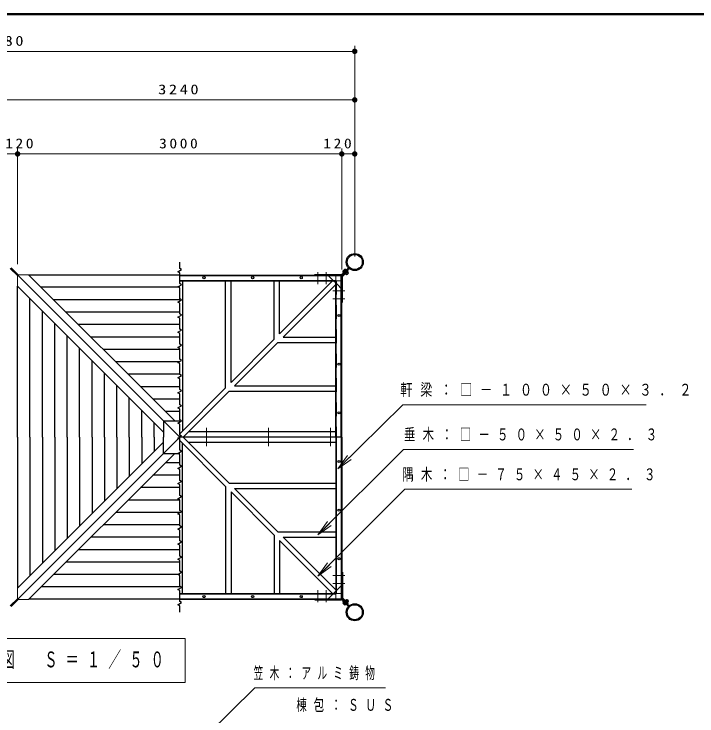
# Model space of a CAD drawing. Units: millimetres on the paper, scale 1:50. Extents: x -365 to 10, y -38 to 257.
# Drawn here: x -258 to -131.5, y 127.1 to 257 of the extents above; entities that cross this region are included whole.
import ezdxf

# ---------------------------------------------------------------- set-up
doc = ezdxf.new("R2010")
doc.units = ezdxf.units.MM
doc.linetypes.add('USER1', pattern=[4.5, 2.5, -2])
doc.linetypes.add('USER2', pattern=[6, 3, -1, 1, -1])
doc.layers.add('LY_1', color=7, linetype='Continuous', lineweight=25)
doc.layers.add('LY_2', color=7, linetype='Continuous', lineweight=13)
doc.styles.add('ＭＳ ゴシック', font='')
doc.styles.get('ＭＳ ゴシック').set_extended_font_data('MS Gothic')

# ---------------------------------------------------------------- blocks, each defined once
blk = doc.blocks.new('filled_dot')
at = {"color": 0, "linetype": 'Continuous', "lineweight": -2, "const_width": 1.25}
blk.add_lwpolyline([(-0.625, 0, 1), (0.625, 0, 1)], format="xyb", close=True, dxfattribs=at)

msp = doc.modelspace()

# ---------------------------------------------------------------- linework, layer by layer
at = {"layer": 'LY_1', "lineweight": 13}
for p, q in [((-194.891, 212.114), (-194.891, 251.099)), ((-324.491, 250.099), (-194.891, 250.099)), ((-194.891, 212.114), (-194.891, 242.114)), ((-259.691, 241.114), (-194.891, 241.114)), ((-257.291, 210.695), (-257.291, 232.114)), ((-197.291, 209.714), (-197.291, 232.114)), ((-259.691, 231.114), (-253.761, 231.114)), ((-257.291, 231.114), (-197.291, 231.114)), ((-200.811, 231.114), (-194.891, 231.114)), ((-227.291, 179.35), (-227.291, 178.714)), ((-227.291, 178.077), (-227.291, 178.714)), ((-198.03, 172.843), (-196.246, 175.306)), ((-198.03, 172.843), (-195.895, 174.95)), ((-195.543, 174.594), (-198.03, 172.843)), ((-201.713, 160.619), (-199.942, 163.092)), ((-201.713, 160.619), (-199.589, 162.738)), ((-199.236, 162.384), (-201.713, 160.619)), ((-201.705, 152.995), (-199.937, 155.47)), ((-201.705, 152.995), (-199.584, 155.116)), ((-199.23, 154.762), (-201.705, 152.995)), ((-226.291, 141.481), (-293.091, 141.481)), ((-226.291, 133.348), (-226.291, 141.481)), ((-293.091, 133.348), (-226.291, 133.348))]:
    msp.add_line(p, q, dxfattribs=at)
at = {"layer": 'LY_1'}
for p, q in [((-258.639, 209.935), (-257.338, 208.633)), ((-258.512, 210.062), (-257.21, 208.76)), ((-195.943, 209.934), (-197.171, 208.706)), ((-195.943, 209.934), (-197.171, 208.706)), ((-196.11, 209.513), (-197.171, 208.452)), ((-196.11, 209.513), (-197.171, 208.452)), ((-196.07, 210.062), (-197.142, 208.989)), ((-196.07, 210.062), (-197.142, 208.989)), ((-197.103, 209.402), (-196.707, 209.798)), ((-197.103, 209.402), (-196.707, 209.798)), ((-196.961, 209.261), (-197.103, 209.402)), ((-196.961, 209.261), (-197.103, 209.402)), ((-196.876, 209.346), (-197.018, 209.487)), ((-196.876, 209.346), (-197.018, 209.487)), ((-196.975, 209.247), (-196.551, 209.671)), ((-196.975, 209.247), (-196.551, 209.671)), ((-196.93, 209.201), (-196.975, 209.247)), ((-196.93, 209.201), (-196.975, 209.247)), ((-196.65, 209.572), (-196.792, 209.713)), ((-196.65, 209.572), (-196.792, 209.713)), ((-196.565, 209.657), (-196.707, 209.798)), ((-196.565, 209.657), (-196.707, 209.798)), ((-196.63, 208.902), (-196.206, 209.326)), ((-196.63, 208.902), (-196.206, 209.326)), ((-196.506, 209.626), (-196.551, 209.671)), ((-196.506, 209.626), (-196.551, 209.671)), ((-196.432, 208.732), (-196.036, 209.128)), ((-196.432, 208.732), (-196.036, 209.128)), ((-196.305, 209.227), (-196.084, 209.006)), ((-196.305, 209.227), (-196.084, 209.006)), ((-196.251, 209.371), (-196.206, 209.326)), ((-196.251, 209.371), (-196.206, 209.326)), ((-196.237, 209.64), (-196.11, 209.513)), ((-196.237, 209.64), (-196.11, 209.513)), ((-196.22, 209.312), (-196.036, 209.128)), ((-196.22, 209.312), (-196.036, 209.128)), ((-202.291, 208.834), (-197.351, 208.834)), ((-202.291, 208.714), (-202.291, 208.834)), ((-202.291, 208.714), (-202.291, 208.834)), ((-202.291, 208.834), (-197.351, 208.834)), ((-202.291, 208.714), (-197.351, 208.714)), ((-202.291, 208.714), (-197.351, 208.714)), ((-197.291, 203.714), (-197.291, 208.654)), ((-197.291, 203.714), (-197.291, 208.654)), ((-197.171, 203.714), (-197.171, 208.654)), ((-197.171, 203.714), (-197.171, 208.654)), ((-197.142, 208.989), (-197.015, 208.862)), ((-197.142, 208.989), (-197.015, 208.862)), ((-196.676, 208.947), (-196.63, 208.902)), ((-196.676, 208.947), (-196.63, 208.902)), ((-196.616, 208.916), (-196.432, 208.732)), ((-196.616, 208.916), (-196.432, 208.732)), ((-196.531, 209.001), (-196.311, 208.78)), ((-196.531, 209.001), (-196.311, 208.78)), ((-196.311, 208.78), (-196.084, 209.006)), ((-196.311, 208.78), (-196.084, 209.006)), ((-199.027, 207.614), (-208.791, 197.85)), ((-198.391, 206.977), (-208.154, 197.214)), ((-197.171, 203.714), (-197.291, 203.714)), ((-197.171, 203.714), (-197.291, 203.714)), ((-209.791, 196.85), (-217.791, 188.85)), ((-209.154, 196.214), (-217.154, 188.214)), ((-218.791, 187.85), (-227.291, 179.35)), ((-218.154, 187.214), (-226.654, 178.714)), ((-197.391, 178.714), (-227.291, 178.714)), ((-197.391, 178.714), (-227.291, 178.714)), ((-197.391, 178.714), (-227.291, 178.714)), ((-197.391, 178.714), (-227.291, 178.714)), ((-218.791, 169.577), (-227.291, 178.077)), ((-218.154, 170.214), (-226.654, 178.714)), ((-209.154, 161.214), (-217.154, 169.214)), ((-209.791, 160.577), (-217.791, 168.577)), ((-198.391, 150.45), (-208.154, 160.214)), ((-199.027, 149.814), (-208.791, 159.577)), ((-197.291, 153.714), (-197.291, 148.774)), ((-197.171, 153.714), (-197.291, 153.714)), ((-197.171, 153.714), (-197.291, 153.714)), ((-197.291, 153.714), (-197.291, 148.774)), ((-197.171, 153.714), (-197.171, 148.774)), ((-197.171, 153.714), (-197.171, 148.774)), ((-258.639, 147.493), (-257.338, 148.794)), ((-258.512, 147.365), (-257.21, 148.667)), ((-202.291, 148.714), (-197.351, 148.714)), ((-202.291, 148.714), (-202.291, 148.594)), ((-202.291, 148.714), (-202.291, 148.594)), ((-202.291, 148.714), (-197.351, 148.714)), ((-202.291, 148.594), (-197.351, 148.594)), ((-202.291, 148.594), (-197.351, 148.594)), ((-196.11, 147.915), (-197.171, 148.975)), ((-196.11, 147.915), (-197.171, 148.975)), ((-195.943, 147.493), (-197.171, 148.721)), ((-195.943, 147.493), (-197.171, 148.721)), ((-197.142, 148.438), (-197.015, 148.565)), ((-197.142, 148.438), (-197.015, 148.565)), ((-196.07, 147.365), (-197.142, 148.438)), ((-196.07, 147.365), (-197.142, 148.438)), ((-196.961, 148.166), (-197.103, 148.025)), ((-196.961, 148.166), (-197.103, 148.025)), ((-196.876, 148.081), (-197.018, 147.94)), ((-196.876, 148.081), (-197.018, 147.94)), ((-196.93, 148.226), (-196.975, 148.18)), ((-196.93, 148.226), (-196.975, 148.18)), ((-196.975, 148.18), (-196.551, 147.756)), ((-196.975, 148.18), (-196.551, 147.756)), ((-196.676, 148.48), (-196.63, 148.526)), ((-196.676, 148.48), (-196.63, 148.525)), ((-196.63, 148.526), (-196.206, 148.101)), ((-196.63, 148.525), (-196.206, 148.101)), ((-196.616, 148.511), (-196.432, 148.695)), ((-196.616, 148.511), (-196.432, 148.695)), ((-196.531, 148.427), (-196.311, 148.647)), ((-196.531, 148.426), (-196.311, 148.647)), ((-196.432, 148.695), (-196.036, 148.299)), ((-196.432, 148.695), (-196.036, 148.299)), ((-196.311, 148.647), (-196.084, 148.421)), ((-196.311, 148.647), (-196.084, 148.421)), ((-196.305, 148.2), (-196.084, 148.421)), ((-196.305, 148.2), (-196.084, 148.421)), ((-196.251, 148.056), (-196.206, 148.101)), ((-196.251, 148.056), (-196.206, 148.101)), ((-196.22, 148.115), (-196.036, 148.299)), ((-196.22, 148.115), (-196.036, 148.299)), ((-197.103, 148.025), (-196.707, 147.629)), ((-197.103, 148.025), (-196.707, 147.629)), ((-196.65, 147.855), (-196.792, 147.714)), ((-196.65, 147.855), (-196.792, 147.714)), ((-196.565, 147.77), (-196.707, 147.629)), ((-196.565, 147.77), (-196.707, 147.629)), ((-196.506, 147.801), (-196.551, 147.756)), ((-196.506, 147.801), (-196.551, 147.756)), ((-196.237, 147.787), (-196.11, 147.915)), ((-196.237, 147.787), (-196.11, 147.915))]:
    msp.add_line(p, q, dxfattribs=at)
at = {"layer": 'LY_1', "linetype": 'USER2', "lineweight": 13}
for p, q in [((-201.691, 209.268), (-201.691, 207.029)), ((-200.191, 209.268), (-200.191, 207.029)), ((-196.736, 205.814), (-198.975, 205.814)), ((-196.736, 204.314), (-198.975, 204.314)), ((-222.338, 178.714), (-222.338, 180.408)), ((-222.338, 178.714), (-222.338, 180.408)), ((-210.844, 178.714), (-210.844, 180.408)), ((-210.844, 178.714), (-210.844, 180.408)), ((-199.35, 178.714), (-199.35, 180.408)), ((-199.35, 178.714), (-199.35, 180.408)), ((-222.338, 178.714), (-222.338, 177.019)), ((-222.338, 178.714), (-222.338, 177.019)), ((-210.844, 178.714), (-210.844, 177.019)), ((-210.844, 178.714), (-210.844, 177.019)), ((-199.35, 178.714), (-199.35, 177.019)), ((-199.35, 178.714), (-199.35, 177.019)), ((-196.736, 153.114), (-198.975, 153.114)), ((-196.736, 151.614), (-198.975, 151.614)), ((-201.691, 148.159), (-201.691, 150.398)), ((-200.191, 148.159), (-200.191, 150.398))]:
    msp.add_line(p, q, dxfattribs=at)
at = {"layer": 'LY_1', "color": 131, "lineweight": 13}
for p, q in [((-257.338, 206.674), (-257.338, 208.76)), ((-257.338, 206.674), (-257.338, 208.76)), ((-255.252, 208.76), (-257.338, 208.76)), ((-257.338, 150.753), (-257.338, 148.667)), ((-255.252, 148.667), (-257.338, 148.667)), ((-255.252, 148.667), (-257.338, 148.667))]:
    msp.add_line(p, q, dxfattribs=at)
at = {"layer": 'LY_1', "color": 131}
for p, q in [((-230.291, 181.714), (-257.338, 208.76)), ((-230.291, 181.714), (-257.338, 208.76)), ((-230.291, 181.714), (-257.338, 208.76)), ((-228.205, 181.714), (-255.252, 208.76)), ((-230.291, 179.628), (-257.338, 206.674)), ((-230.291, 179.628), (-257.338, 206.674)), ((-226.791, 207.614), (-226.791, 179.85)), ((-218.791, 187.85), (-218.791, 207.614)), ((-217.791, 188.85), (-217.791, 207.614)), ((-209.791, 196.85), (-209.791, 207.614)), ((-208.791, 197.85), (-208.791, 207.614)), ((-209.154, 196.214), (-198.391, 196.214)), ((-208.154, 197.214), (-198.391, 197.214)), ((-218.154, 187.214), (-198.391, 187.214)), ((-217.154, 188.214), (-198.391, 188.214)), ((-230.291, 177.8), (-257.338, 150.753)), ((-226.791, 149.814), (-226.791, 177.577)), ((-230.291, 175.714), (-257.338, 148.667)), ((-230.291, 175.714), (-257.338, 148.667)), ((-230.291, 175.714), (-257.338, 148.667)), ((-228.205, 175.714), (-255.252, 148.667)), ((-228.205, 175.714), (-255.252, 148.667)), ((-218.154, 170.214), (-198.391, 170.214)), ((-218.791, 169.577), (-218.791, 149.814)), ((-217.154, 169.214), (-198.391, 169.214)), ((-217.791, 168.577), (-217.791, 149.814)), ((-209.154, 161.214), (-198.391, 161.214)), ((-209.791, 160.577), (-209.791, 149.814)), ((-208.154, 160.214), (-198.391, 160.214)), ((-208.791, 159.577), (-208.791, 149.814))]:
    msp.add_line(p, q, dxfattribs=at)
at = {"layer": 'LY_1', "color": 4}
for p, q in [((-227.291, 208.714), (-255.205, 208.714)), ((-227.291, 208.714), (-198.391, 208.714)), ((-198.391, 208.714), (-198.391, 208.614)), ((-257.291, 178.714), (-257.291, 206.628)), ((-257.291, 178.714), (-257.291, 206.628)), ((-197.291, 207.614), (-197.391, 207.614)), ((-197.291, 178.714), (-197.291, 207.614)), ((-257.291, 178.714), (-257.291, 150.8)), ((-197.291, 178.714), (-197.291, 149.814)), ((-197.291, 149.814), (-197.391, 149.814)), ((-227.291, 148.714), (-255.205, 148.714)), ((-227.291, 148.714), (-255.205, 148.714)), ((-227.291, 148.714), (-198.391, 148.714)), ((-198.391, 148.714), (-198.391, 148.814))]:
    msp.add_line(p, q, dxfattribs=at)
at = {"layer": 'LY_1', "color": 40}
for p, q in [((-227.291, 208.614), (-197.391, 208.614)), ((-197.391, 178.714), (-197.391, 208.614)), ((-227.291, 207.694), (-198.311, 207.694)), ((-227.291, 207.614), (-198.391, 207.614)), ((-198.391, 178.714), (-198.391, 207.614)), ((-198.311, 178.714), (-198.311, 207.694)), ((-198.391, 178.714), (-198.391, 149.814)), ((-198.311, 178.714), (-198.311, 149.734)), ((-197.391, 178.714), (-197.391, 148.814)), ((-227.291, 149.814), (-198.391, 149.814)), ((-227.291, 149.734), (-198.311, 149.734)), ((-227.291, 148.814), (-197.391, 148.814))]:
    msp.add_line(p, q, dxfattribs=at)
at = {"layer": 'LY_1', "color": 2}
for p, q in [((-202.291, 208.834), (-202.291, 208.714)), ((-202.291, 208.834), (-197.351, 208.834)), ((-202.291, 208.714), (-197.291, 208.714)), ((-197.291, 203.714), (-197.291, 208.714)), ((-197.171, 203.714), (-197.171, 208.654)), ((-198.291, 207.114), (-198.891, 207.714)), ((-197.291, 203.714), (-197.171, 203.714)), ((-227.291, 178.714), (-230.291, 181.714)), ((-230.291, 181.714), (-230.291, 178.714)), ((-227.291, 178.714), (-230.291, 181.714)), ((-230.291, 181.714), (-230.291, 178.714)), ((-227.291, 178.714), (-230.291, 181.714)), ((-230.291, 181.714), (-227.291, 181.714)), ((-227.291, 178.714), (-230.291, 175.714)), ((-227.291, 178.714), (-230.291, 175.714)), ((-230.291, 175.714), (-230.291, 178.714)), ((-227.291, 178.714), (-230.291, 175.714)), ((-230.291, 175.714), (-227.291, 175.714)), ((-230.291, 175.714), (-227.291, 175.714)), ((-197.291, 153.714), (-197.171, 153.714)), ((-197.291, 153.714), (-197.291, 148.714)), ((-197.171, 153.714), (-197.171, 148.774)), ((-198.291, 150.314), (-198.891, 149.714)), ((-202.291, 148.594), (-202.291, 148.714)), ((-202.291, 148.714), (-197.291, 148.714)), ((-202.291, 148.594), (-197.351, 148.594))]:
    msp.add_line(p, q, dxfattribs=at)
at = {"layer": 'LY_1', "color": 2, "linetype": 'USER1', "lineweight": 13}
for p, q in [((-198.891, 207.714), (-200.011, 208.834)), ((-197.171, 205.994), (-198.291, 207.114)), ((-197.171, 151.434), (-198.291, 150.314)), ((-198.891, 149.714), (-200.011, 148.594))]:
    msp.add_line(p, q, dxfattribs=at)
at = {"layer": 'LY_1', "color": 4, "linetype": 'USER1', "lineweight": 13}
for p, q in [((-198.391, 208.614), (-198.391, 207.714)), ((-198.391, 207.714), (-227.291, 207.714)), ((-197.391, 207.614), (-198.291, 207.614)), ((-198.291, 207.614), (-198.291, 178.714)), ((-198.291, 149.814), (-198.291, 178.714)), ((-198.391, 149.714), (-227.291, 149.714)), ((-198.391, 148.814), (-198.391, 149.714)), ((-197.391, 149.814), (-198.291, 149.814))]:
    msp.add_line(p, q, dxfattribs=at)
at = {"layer": 'LY_1', "color": 12}
for p, q in [((-227.291, 206.434), (-252.925, 206.434)), ((-255.011, 178.714), (-255.011, 204.348)), ((-255.011, 178.714), (-255.011, 204.348)), ((-227.291, 204.135), (-250.627, 204.135)), ((-252.713, 178.714), (-252.713, 202.049)), ((-252.713, 178.714), (-252.713, 202.049)), ((-227.291, 201.837), (-248.328, 201.837)), ((-250.414, 178.714), (-250.414, 199.751)), ((-250.414, 178.714), (-250.414, 199.751)), ((-227.291, 199.538), (-246.029, 199.538)), ((-248.115, 178.714), (-248.115, 197.452)), ((-248.115, 178.714), (-248.115, 197.452)), ((-227.291, 197.239), (-243.73, 197.239)), ((-245.816, 178.714), (-245.816, 195.153)), ((-245.816, 178.714), (-245.816, 195.153)), ((-227.291, 194.94), (-241.431, 194.94)), ((-243.517, 178.714), (-243.517, 192.854)), ((-243.517, 178.714), (-243.517, 192.854)), ((-227.291, 192.641), (-239.133, 192.641)), ((-241.219, 178.714), (-241.219, 190.556)), ((-241.219, 178.714), (-241.219, 190.556)), ((-227.291, 190.343), (-236.834, 190.343)), ((-238.92, 178.714), (-238.92, 188.257)), ((-238.92, 178.714), (-238.92, 188.257)), ((-227.291, 188.044), (-234.535, 188.044)), ((-236.621, 178.714), (-236.621, 185.958)), ((-236.621, 178.714), (-236.621, 185.958)), ((-227.291, 185.745), (-232.236, 185.745)), ((-234.322, 178.714), (-234.322, 183.659)), ((-234.322, 178.714), (-234.322, 183.659)), ((-227.291, 183.446), (-229.938, 183.446)), ((-232.024, 178.714), (-232.024, 181.36)), ((-232.024, 178.714), (-232.024, 181.36)), ((-255.011, 178.714), (-255.011, 153.079)), ((-252.713, 178.714), (-252.713, 155.378)), ((-250.414, 178.714), (-250.414, 157.677)), ((-248.115, 178.714), (-248.115, 159.975)), ((-245.816, 178.714), (-245.816, 162.274)), ((-243.517, 178.714), (-243.517, 164.573)), ((-241.219, 178.714), (-241.219, 166.872)), ((-238.92, 178.714), (-238.92, 169.17)), ((-236.621, 178.714), (-236.621, 171.469)), ((-234.322, 178.714), (-234.322, 173.768)), ((-232.024, 178.714), (-232.024, 176.067)), ((-227.291, 173.981), (-229.938, 173.981)), ((-227.291, 173.981), (-229.938, 173.981)), ((-227.291, 171.682), (-232.236, 171.682)), ((-227.291, 171.682), (-232.236, 171.682)), ((-227.291, 169.383), (-234.535, 169.383)), ((-227.291, 169.383), (-234.535, 169.383)), ((-227.291, 167.084), (-236.834, 167.084)), ((-227.291, 167.084), (-236.834, 167.084)), ((-227.291, 164.786), (-239.133, 164.786)), ((-227.291, 164.786), (-239.133, 164.786)), ((-227.291, 162.487), (-241.431, 162.487)), ((-227.291, 162.487), (-241.431, 162.487)), ((-227.291, 160.188), (-243.73, 160.188)), ((-227.291, 160.188), (-243.73, 160.188)), ((-227.291, 157.889), (-246.029, 157.889)), ((-227.291, 157.889), (-246.029, 157.889)), ((-227.291, 155.591), (-248.328, 155.591)), ((-227.291, 155.591), (-248.328, 155.591)), ((-227.291, 153.292), (-250.627, 153.292)), ((-227.291, 153.292), (-250.627, 153.292)), ((-227.291, 150.993), (-252.925, 150.993)), ((-227.291, 150.993), (-252.925, 150.993))]:
    msp.add_line(p, q, dxfattribs=at)
at = {"layer": 'LY_1', "color": 1}
for p, q in [((-198.391, 179.714), (-225.654, 179.714)), ((-198.391, 177.714), (-225.654, 177.714))]:
    msp.add_line(p, q, dxfattribs=at)
at = {"layer": 'LY_1'}
msp.add_lwpolyline([(-227.291, 146.314), (-227.291, 147.514), (-227.637, 147.714), (-226.944, 148.114), (-227.291, 148.314), (-227.291, 150.314), (-227.637, 150.514), (-226.944, 150.914), (-227.291, 151.114), (-227.291, 153.114), (-227.637, 153.314), (-226.944, 153.714), (-227.291, 153.914), (-227.291, 155.914), (-227.637, 156.114), (-226.944, 156.514), (-227.291, 156.714), (-227.291, 158.714), (-227.637, 158.914), (-226.944, 159.314), (-227.291, 159.514), (-227.291, 161.514), (-227.637, 161.714), (-226.944, 162.114), (-227.291, 162.314), (-227.291, 164.314), (-227.637, 164.514), (-226.944, 164.914), (-227.291, 165.114), (-227.291, 167.114), (-227.637, 167.314), (-226.944, 167.714), (-227.291, 167.914), (-227.291, 169.914), (-227.637, 170.114), (-226.944, 170.514), (-227.291, 170.714), (-227.291, 172.714), (-227.637, 172.914), (-226.944, 173.314), (-227.291, 173.514), (-227.291, 175.514), (-227.637, 175.714), (-226.944, 176.114), (-227.291, 176.314), (-227.291, 178.314), (-227.637, 178.514), (-226.944, 178.914), (-227.291, 179.114), (-227.291, 181.114), (-227.637, 181.314), (-226.944, 181.714), (-227.291, 181.914), (-227.291, 183.914), (-227.637, 184.114), (-226.944, 184.514), (-227.291, 184.714), (-227.291, 186.714), (-227.637, 186.914), (-226.944, 187.314), (-227.291, 187.514), (-227.291, 189.514), (-227.637, 189.714), (-226.944, 190.114), (-227.291, 190.314), (-227.291, 192.314), (-227.637, 192.514), (-226.944, 192.914), (-227.291, 193.114), (-227.291, 195.114), (-227.637, 195.314), (-226.944, 195.714), (-227.291, 195.914), (-227.291, 197.914), (-227.637, 198.114), (-226.944, 198.514), (-227.291, 198.714), (-227.291, 200.714), (-227.637, 200.914), (-226.944, 201.314), (-227.291, 201.514), (-227.291, 203.514), (-227.637, 203.714), (-226.944, 204.114), (-227.291, 204.314), (-227.291, 206.314), (-227.637, 206.514), (-226.944, 206.914), (-227.291, 207.114), (-227.291, 209.114), (-227.637, 209.314), (-226.944, 209.714), (-227.291, 209.914), (-227.291, 211.114)], dxfattribs=at)
at = {"layer": 'LY_1', "lineweight": 13}
for points in [[(-198.03, 172.843), (-185.996, 184.719), (-140.942, 184.719)], [(-201.713, 160.619), (-185.846, 176.447), (-143.275, 176.447)], [(-201.705, 152.995), (-185.632, 169.068), (-143.605, 169.068)], [(-226.592, 119.294), (-213.386, 132.309), (-189.194, 132.309)]]:
    msp.add_lwpolyline(points, dxfattribs=at)
at = {"layer": 'LY_1'}
for centre, radius in [((-194.891, 211.114), 1.58), ((-194.891, 211.114), 1.58), ((-194.891, 211.114), 1.398), ((-194.891, 211.114), 1.398), ((-222.791, 208.214), 0.2), ((-213.791, 208.214), 0.2), ((-204.791, 208.214), 0.2), ((-197.791, 201.214), 0.2), ((-197.791, 192.214), 0.2), ((-197.791, 183.214), 0.2), ((-197.791, 174.214), 0.2), ((-197.791, 165.214), 0.2), ((-197.791, 156.214), 0.2), ((-222.791, 149.214), 0.2), ((-213.791, 149.214), 0.2), ((-204.791, 149.214), 0.2), ((-194.891, 146.314), 1.58), ((-194.891, 146.314), 1.58), ((-194.891, 146.314), 1.398), ((-194.891, 146.314), 1.398)]:
    msp.add_circle(centre, radius, dxfattribs=at)
at = {"layer": 'LY_1', "color": 2}
for centre, start, end in [((-197.351, 208.654), 0, 90), ((-197.351, 148.774), 270, 0)]:
    msp.add_arc(centre, 0.18, start, end, dxfattribs=at)
at = {"layer": 'LY_1'}
for centre, radius, start, end in [((-197.351, 208.654), 0.18, 0, 90), ((-197.351, 208.654), 0.18, 0, 90), ((-197.351, 208.654), 0.06, 0, 90), ((-197.351, 208.654), 0.06, 0, 90), ((-197.351, 148.774), 0.18, 270, 0), ((-197.351, 148.774), 0.06, 270, 0), ((-197.351, 148.774), 0.06, 270, 0), ((-197.351, 148.774), 0.18, 270, 0)]:
    msp.add_arc(centre, radius, start, end, dxfattribs=at)
at = {"layer": 'LY_2', "lineweight": 50}
msp.add_line((0, 257), (-365, 257), dxfattribs=at)

# ---------------------------------------------------------------- block references
at = {"layer": 'LY_1', "lineweight": 13, "xscale": 0.4, "yscale": 0.4, "rotation": 180}
for p in [(-194.891, 250.099), (-194.891, 241.114), (-257.291, 231.114), (-197.291, 231.114), (-194.891, 231.114)]:
    msp.add_blockref('filled_dot', p, dxfattribs=at)
at = {"layer": 'LY_1', "lineweight": 13, "xscale": 0.4, "yscale": 0.4}
for p in [(-257.291, 231.114), (-197.291, 231.114)]:
    msp.add_blockref('filled_dot', p, dxfattribs=at)

# ---------------------------------------------------------------- texts
at = {"layer": 'LY_1', "style": 'ＭＳ ゴシック'}
for s, insert, char_height, attachment_point in [('\\T1.33;\\W1.2;6480', (-259.691, 251.099), 1.833, 8), ('\\T1.33;\\W1.2;3240', (-227.291, 242.114), 1.833, 8), ('\\T1.33;\\W1.15;120', (-256.73, 232.114), 1.833, 8), ('\\T1.33;\\W1.15;3000', (-227.291, 232.114), 1.833, 8), ('\\T1.33;\\W1.15;120', (-197.842, 232.114), 1.833, 8), ('\\T1.64;\\W0.75;軒梁：□－１００×５０×３．２', (-186.452, 187.369), 2.199, 4), ('\\T1.64;\\W0.7;垂木：□－５０×５０×２．３', (-185.768, 179.097), 2.199, 4), ('\\T1.64;\\W0.7;隅木：□－７５×４５×２．３', (-186.086, 171.718), 2.199, 4), ('\\T1.64;\\W0.6;屋根伏／小屋組伏図\u3000Ｓ＝１／５０', (-291.691, 137.414), 2.933, 4), ('\\T1.64;\\W0.6;笠木：アルミ鋳物', (-213.611, 134.959), 2.199, 4), ('\\T1.64;\\W0.65;棟包：ＳＵＳ', (-205.707, 129.061), 2.199, 4)]:
    msp.add_mtext(s, dxfattribs=dict(at, insert=insert, char_height=char_height, attachment_point=attachment_point))

doc.saveas('drawing.dxf')
